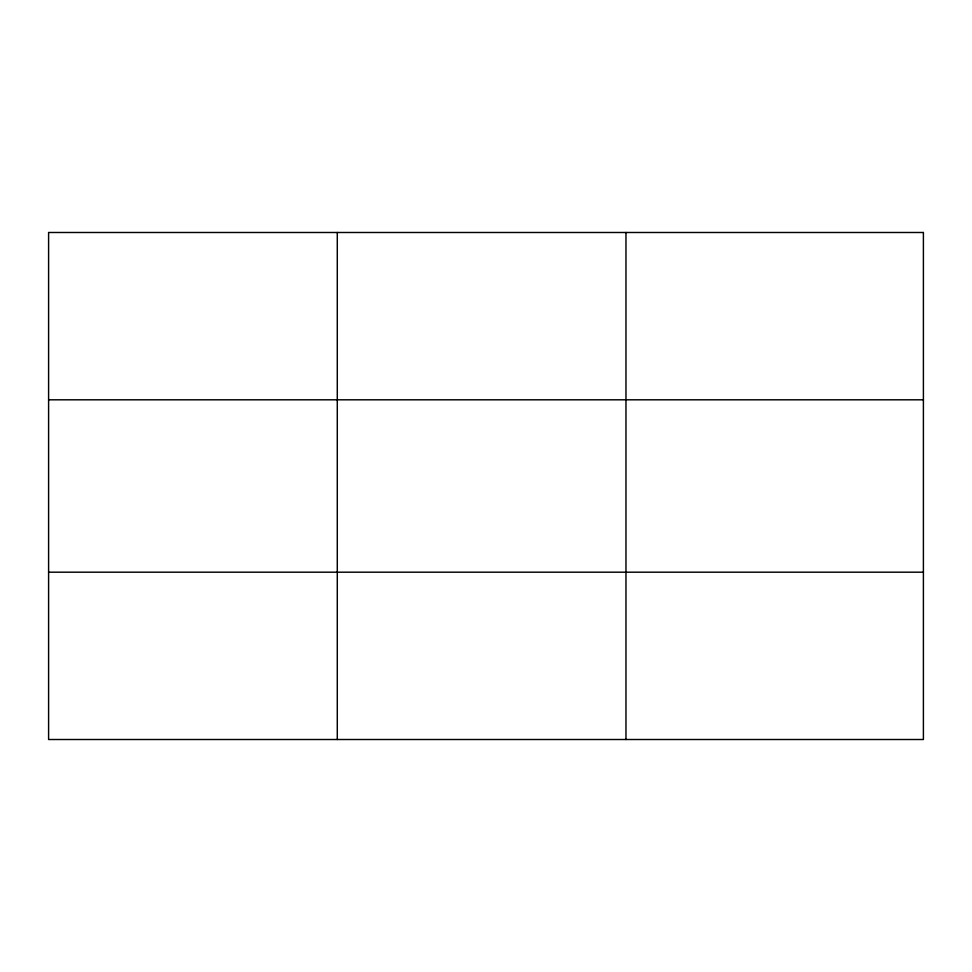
<?xml version="1.0" encoding="UTF-8"?>
<svg xmlns="http://www.w3.org/2000/svg" width="972" height="972" viewBox="0 0 972 972"><rect width="100%" height="100%" fill="white"/><g stroke="black" fill="none" stroke-linecap="round" stroke-linejoin="round"><path stroke-width="1.46" d="M625.968 232.49L625.968 739.51M48.6 399.808L923.4 399.808M48.6 572.192L923.4 572.192M337.284 232.49L337.284 739.51M923.4 232.49L923.4 739.51L48.6 739.51L48.6 232.49L923.4 232.49"/></g></svg>
